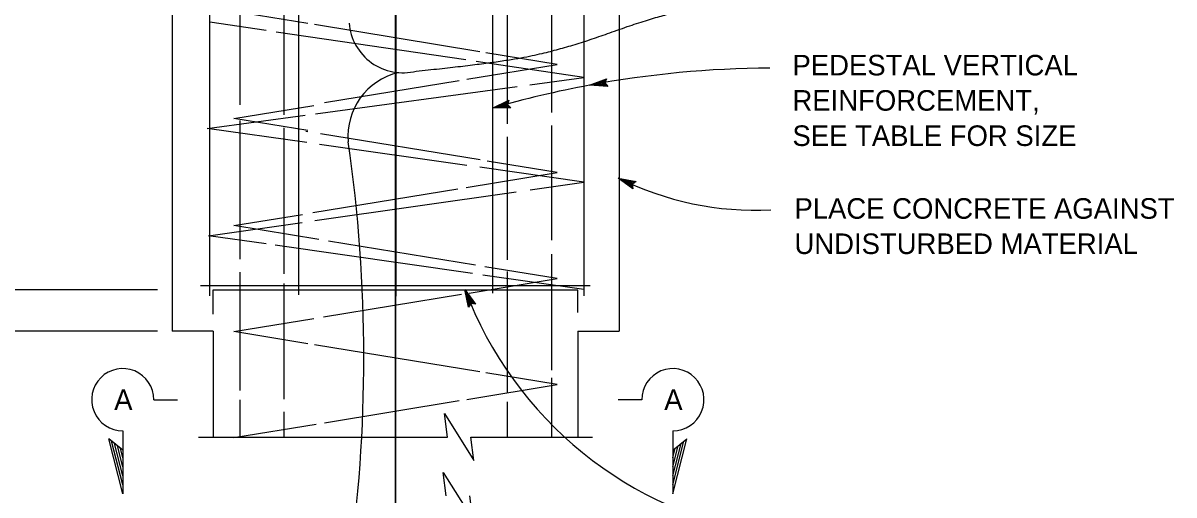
# Model space of a CAD drawing. Extents: x -894 to 866, y -476 to 714.
# Drawn here: x -544.6 to -152.5, y -42.1 to 118.4 of the extents above; entities that cross this region are included whole.
import ezdxf

# ---------------------------------------------------------------- set-up
doc = ezdxf.new("R2010")
doc.units = 0
for name, color, linetype in [('56 Stage 3 Anno', 7, 'Continuous'), ('57 Undefined', 7, 'Continuous'), ('60 Nongeo Data', 7, 'Continuous')]:
    doc.layers.add(name, color=color, linetype=linetype)

msp = doc.modelspace()

# ---------------------------------------------------------------- linework, layer by layer
at = {"layer": '56 Stage 3 Anno'}
for p, q in [((-417.63, 403.25), (-417.63, -163.87)), ((-351.52, 97.26), (-345.77, 99.46)), ((-350.14, 97.47), (-345.95, 99.07)), ((-348.78, 97.66), (-346.07, 98.7)), ((-347.41, 97.87), (-346.25, 98.31)), ((-345.77, 99.46), (-346.37, 98.02)), ((-345.77, 99.46), (-345.77, 99.46)), ((-345.38, 96.81), (-351.52, 97.26)), ((-351.52, 97.26), (-351.52, 97.26)), ((-345.64, 97.14), (-350.15, 97.46)), ((-345.93, 97.46), (-348.78, 97.66)), ((-346.15, 97.77), (-347.41, 97.87)), ((-346.37, 98.02), (-345.38, 96.81)), ((-345.38, 96.81), (-345.38, 96.81)), ((-384.57, 89.49), (-379.03, 92.16)), ((-383.22, 89.81), (-379.18, 91.76)), ((-381.88, 90.12), (-379.27, 91.38)), ((-380.53, 90.43), (-379.42, 90.97)), ((-379.27, 90.45), (-380.53, 90.43)), ((-379.03, 92.16), (-379.5, 90.68)), ((-379.5, 90.68), (-378.42, 89.56)), ((-379.03, 92.16), (-379.03, 92.16)), ((-378.42, 89.56), (-384.57, 89.49)), ((-384.57, 89.49), (-384.57, 89.49)), ((-378.71, 89.85), (-383.23, 89.8)), ((-379.02, 90.15), (-381.88, 90.12)), ((-378.42, 89.56), (-378.42, 89.56)), ((-336.8, 62.01), (-341.76, 65.66)), ((-341.76, 65.66), (-341.76, 65.66)), ((-341.76, 65.66), (-335.73, 64.46)), ((-336.86, 62.42), (-340.5, 65.1)), ((-340.49, 65.1), (-336.09, 64.22)), ((-336.93, 62.85), (-339.23, 64.54)), ((-339.23, 64.54), (-336.39, 63.98)), ((-336.95, 63.24), (-337.97, 63.99)), ((-337.97, 63.99), (-336.75, 63.74)), ((-335.73, 64.46), (-337, 63.56)), ((-337, 63.56), (-336.8, 62.01)), ((-335.73, 64.46), (-335.73, 64.46)), ((-336.8, 62.01), (-336.8, 62.01)), ((-498.77, 27.64), (-579.91, 27.64)), ((-392.83, 21.73), (-394.01, 27.77)), ((-394.01, 27.77), (-394.01, 27.77)), ((-394.01, 27.77), (-390.37, 22.8)), ((-392.59, 22.07), (-393.45, 26.51)), ((-393.44, 26.5), (-390.8, 22.87)), ((-392.35, 22.43), (-392.9, 25.24)), ((-392.9, 25.24), (-391.19, 22.9)), ((-392.1, 22.73), (-392.34, 23.97)), ((-392.34, 23.97), (-391.61, 22.97)), ((-391.92, 23), (-392.83, 21.73)), ((-392.83, 21.73), (-392.83, 21.73)), ((-390.37, 22.8), (-391.92, 23)), ((-390.37, 22.8), (-390.37, 22.8)), ((-498.77, 13.62), (-557.11, 13.62))]:
    msp.add_line(p, q, dxfattribs=at)
msp.add_lwpolyline([(-417.63, -164.3), (-417.63, 400.08)], dxfattribs=at)
for centre, radius, start, end in [((-415.13, 119.9), 18.43, 184.6465, 284.3237), ((-287.62, -248.69), 351.8, 90.4189, 100.4646), ((-411.77, 79.99), 22.08, 102.9394, 185.3073), ((-287.62, -248.69), 351.8, 100.4646, 105.9973), ((-287.62, -248.69), 351.8, 105.9973, 106.0028), ((-939.73, 4.5), 511.27, 351.8318, 8.2586), ((-294.79, 160.96), 106.25, 243.7628, 272.7007), ((-271.73, 73.81), 130.65, 200.63, 261.4086)]:
    msp.add_arc(centre, radius, start, end, dxfattribs=at)
msp.add_open_spline([(-410.57, 102.04), (-381.59, 104.98), (-358.5, 110.11), (-331.92, 119.68), (-315.59, 123.64), (-295.01, 131.4), (-286.26, 130.35)], degree=2, dxfattribs=at)
at = {"layer": '60 Nongeo Data'}
for p, q in [((-493.76, 314.13), (-493.76, 13.62)), ((-341.5, 314.13), (-341.5, 13.62)), ((-481.05, 302.79), (-481.05, 25.64)), ((-450.69, 303.11), (-450.69, 25.97)), ((-417.55, 303.29), (-417.55, 25.47)), ((-384.57, 303.41), (-384.57, 26.47)), ((-353.54, 303.16), (-353.54, 25.64)), ((-364.54, 132.62), (-364.54, 88.02)), ((-470.72, 127.61), (-470.72, 90.53)), ((-455.69, 125.38), (-455.69, 87.18)), ((-379.57, 123.98), (-379.57, 84.11)), ((-461.68, 115.84), (-480.86, 118.66)), ((-393.75, 105.85), (-458.37, 115.35)), ((-353.49, 99.93), (-390.18, 105.33)), ((-371.93, 97.44), (-353.49, 99.93)), ((-444.9, 87.56), (-376.27, 96.85)), ((-481.78, 82.57), (-448.48, 87.08)), ((-447.88, 77.75), (-481.78, 82.57)), ((-470.72, 85.23), (-470.72, 38.11)), ((-455.69, 82.72), (-455.69, 33.09)), ((-364.54, 83.56), (-364.54, 44.52)), ((-379.57, 79.65), (-379.57, 37.83)), ((-393.33, 69.98), (-443.54, 77.13)), ((-353.49, 64.3), (-388.99, 69.36)), ((-371.74, 61.7), (-353.49, 64.3)), ((-445.14, 51.21), (-376.59, 61)), ((-481.32, 46.03), (-449.41, 50.6)), ((-461.74, 43.24), (-481.32, 46.03)), ((-391.44, 33.19), (-458.68, 42.8)), ((-364.54, 39.78), (-364.54, 0.32)), ((-470.72, 33.65), (-470.72, -6.59)), ((-353.49, 27.76), (-387.86, 32.68)), ((-379.57, 33.93), (-379.57, -7.53)), ((-351.29, 29), (-484.13, 29)), ((-479.74, 27.64), (-355.53, 27.64)), ((-479.74, 19.34), (-479.74, 27.64)), ((-455.69, 29.75), (-455.69, -9.57)), ((-355.53, 19.9), (-355.53, 27.64)), ((-479.74, 13.62), (-493.76, 13.62)), ((-479.74, 13.62), (-479.74, -22.44)), ((-355.53, 13.62), (-341.5, 13.62)), ((-355.53, 13.62), (-355.53, -22.44)), ((-364.54, -2.35), (-364.54, -22.44)), ((-499.97, -9.74), (-491.91, -9.74)), ((-491.91, -9.9), (-491.91, -9.9)), ((-470.72, -9.73), (-470.72, -22.44)), ((-379.57, -10.51), (-379.57, -22.44)), ((-333.78, -9.74), (-341.84, -9.74)), ((-341.84, -9.9), (-341.84, -9.9)), ((-455.69, -13.81), (-455.69, -22.44)), ((-510.57, -41.81), (-515.35, -23.06)), ((-510.57, -26.93), (-515.35, -23.06)), ((-510.66, -20.34), (-510.66, -20.34)), ((-510.57, -20.34), (-510.57, -41.81)), ((-484.74, -22.44), (-399.98, -22.44)), ((-391.97, -22.44), (-350.52, -22.44)), ((-323.18, -20.34), (-323.18, -41.81)), ((-323.18, -41.81), (-318.4, -23.06)), ((-323.18, -26.93), (-318.4, -23.06)), ((-323.09, -20.34), (-323.09, -20.34)), ((-510.57, -38.73), (-514.36, -23.87)), ((-510.57, -35.64), (-513.37, -24.67)), ((-510.57, -32.56), (-512.38, -25.47)), ((-510.57, -29.48), (-511.39, -26.27)), ((-323.18, -38.73), (-319.39, -23.87)), ((-323.18, -35.64), (-320.38, -24.67)), ((-323.18, -32.56), (-321.37, -25.47)), ((-323.18, -29.48), (-322.36, -26.27))]:
    msp.add_line(p, q, dxfattribs=at)
for points in [[(-447.51, 118.23), (-472.72, 122.36), (-445.44, 126.82)], [(-388.89, 108.64), (-445.31, 117.87)], [(-393.36, 99.28), (-362.54, 104.33), (-386.84, 108.3)], [(-441.88, 91.34), (-395.94, 98.86)], [(-447.51, 81.8), (-472.72, 85.92), (-445.44, 90.39)], [(-447.48, 81.43), (-448.24, 81.56)], [(-388.81, 71.83), (-443.17, 80.73)], [(-393.64, 62.44), (-362.54, 67.53), (-386.47, 71.45)], [(-445.84, 53.9), (-396.48, 61.98)], [(-443.73, 44.76), (-472.72, 49.5), (-449.38, 53.32)], [(-390.39, 36.03), (-440.47, 44.22)], [(-392.57, 26.56), (-362.54, 31.47), (-387.18, 35.5)], [(-442.19, 18.44), (-395.19, 26.13)], [(-447.51, 9.31), (-472.72, 13.44), (-445.44, 17.9)], [(-388.89, -0.28), (-445.31, 8.95)], [(-393.36, -9.63), (-362.54, -4.59), (-386.84, -0.61)], [(-441.88, -17.57), (-395.94, -10.06)], [(-399.98, -22.44), (-400.98, -14.43), (-390.97, -30.46), (-391.97, -22.44)], [(-472.72, -22.62), (-444.72, -18.04)], [(-400.38, -42.48), (-401.38, -34.46), (-391.36, -50.49), (-392.36, -42.48)]]:
    msp.add_lwpolyline(points, dxfattribs=at)
for centre, start, end in [((-510.57, -9.74), 359.9995, 270), ((-323.18, -9.74), 270, 180.0005)]:
    msp.add_arc(centre, 10.6, start, end, dxfattribs=at)

# ---------------------------------------------------------------- texts
at = {"layer": '57 Undefined'}
for s, p in [('PEDESTAL VERTICAL', (-282.43, 100.58)), ('REINFORCEMENT,', (-282.43, 88.58)), ('SEE TABLE FOR SIZE', (-282.43, 76.58)), ('PLACE CONCRETE AGAINST', (-281.75, 51.82)), ('UNDISTURBED MATERIAL', (-281.75, 39.82)), ('A', (-513.5, -13.24)), ('A', (-326.11, -13.24))]:
    msp.add_text(s, height=7, dxfattribs=at).set_placement(p)

doc.saveas('drawing.dxf')
